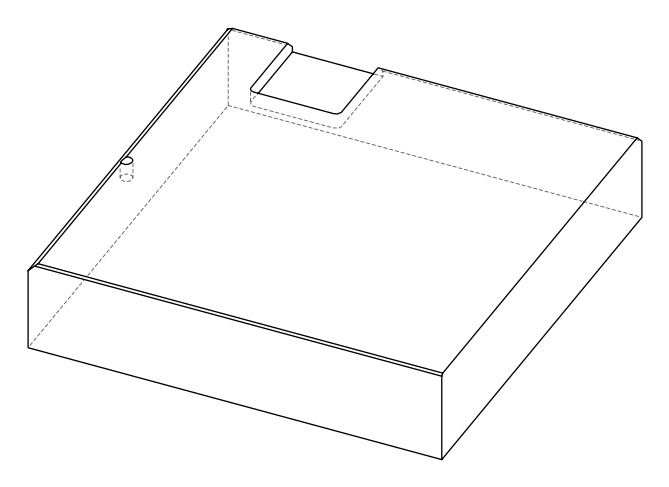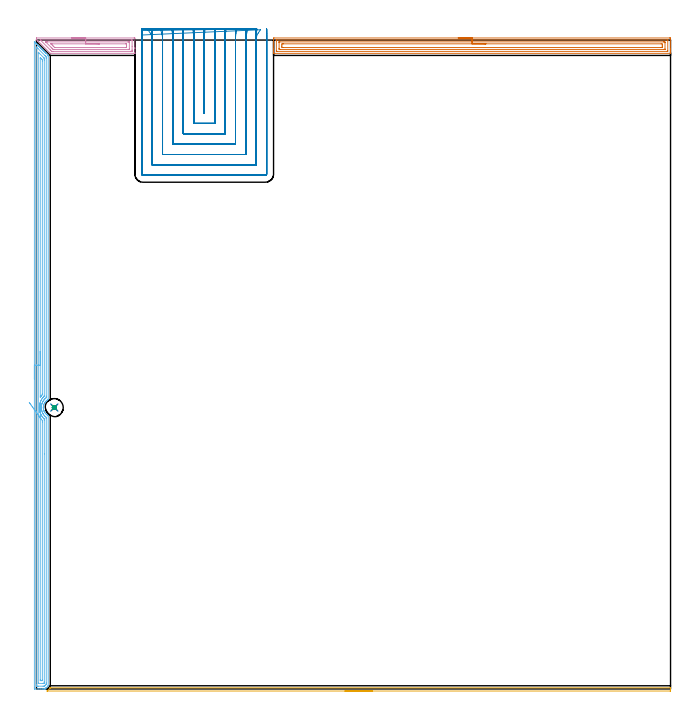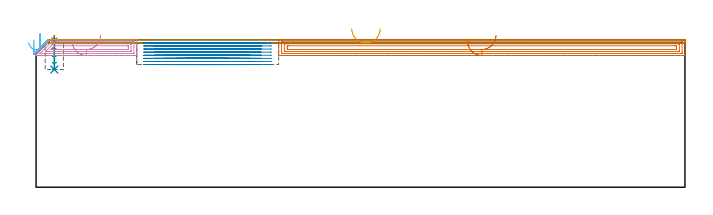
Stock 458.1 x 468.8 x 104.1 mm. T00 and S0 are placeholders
(PLAN: 8 operations, 4 tool changes, 64.1 min)
(1 SPOT_DRILL | STEP1POCKET | NXT0321_9005460120000 | 0.03 min | 3 mm3)
(2 DRILL_BLIND_HOLE_INTO_CENTER | STEP1POCKET | UGT0301_229 | 0.09 min | 2059 mm3)
(3 MILL_ROUGH_BLIND_HOLE_CONTOUR | STEP1POCKET | NXT0201_013 | Spiral | 0.28 min | 677 mm3)
(4 AREA_MILL | FG_CHAMFER_SURFACE | UGT0205_001 | 2.41 min | 4770 mm3)
(5 AREA_MILL_1 | FG_CHAMFER_SURFACE_1 | UGT0205_001 | 3.75 min | 1191 mm3)
(6 AREA_MILL_2 | FG_CHAMFER_SURFACE_2 | UGT0205_001 | 15.09 min | 23009 mm3)
(7 AREA_MILL_3 | FG_CHAMFER_SURFACE_3 | UGT0205_001 | 9.45 min | 18109 mm3)
(8 MILL_SLOT | SLOT_PARTIAL_RECTANGULAR | NXT0201_013 | Follow Part, ap 2.5, ae 75% | 32.95 min | 179061 mm3)
(TOOL NXT0321_9005460120000 | NC Spot Drill, 142deg, 12mm, Carbide, Uncoated | D12 PA142 FL30 Z2)
(TOOL UGT0301_229 | Twist Drill 11.9 mm | D11.9 PA118 FL100 Z2)
(TOOL NXT0201_013 | ENDMILL 10mm | D10 FL30 Z4)
(TOOL UGT0205_001 | Chamfer Mill 20 x 3 x 45 deg. | D20 FL50 Z2)
(OP 1 SPOT_DRILL)
G17 G21 G94 G90
T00 M6
G54
G17 G0 G90 X12.9 Y203.3 S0 M3
G43 Z114.1 H0
G94 G81 G98 Z103.545 F250. R107.1
G80
M5
M2
(OP 2 DRILL_BLIND_HOLE_INTO_CENTER)
G17 G21 G94 G90
T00 M6
G54
G17 G0 G90 X12.9 Y203.3 S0 M3
G43 Z114.1 H0
G94 G81 G98 Z83.1 F250. R106.1
G80
M5
M2
(OP 3 MILL_ROUGH_BLIND_HOLE_CONTOUR)
G17 G21 G94 G90
T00 M6
G54
G17 G0 G90 X12.9 Y203.3 S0 M3
G43 Z114.1 H0
Z102.3
G94 G3 X13.533 Y204.117 R0.654 F250.
X12.539 Y204.704 R0.817
X11.496 Y202.939 R1.45
X12.539 Y204.704 R-1.45
X12.017 Y203.822 R0.725
X12.9 Y203.3 R0.725
G0 Z97.5
G3 X13.533 Y204.117 R0.654
X12.539 Y204.704 R0.817
X11.496 Y202.939 R1.45
X12.539 Y204.704 R-1.45
X12.017 Y203.822 R0.725
X12.9 Y203.3 R0.725
G0 Z92.7
G3 X13.533 Y204.117 R0.654
X12.539 Y204.704 R0.817
X11.496 Y202.939 R1.45
X12.539 Y204.704 R-1.45
X12.017 Y203.822 R0.725
X12.9 Y203.3 R0.725
G0 Z87.9
G3 X13.533 Y204.117 R0.654
X12.539 Y204.704 R0.817
X11.496 Y202.939 R1.45
X12.539 Y204.704 R-1.45
X12.017 Y203.822 R0.725
X12.9 Y203.3 R0.725
G0 Z83.1
G3 X13.533 Y204.117 R0.654
X12.539 Y204.704 R0.817
X11.496 Y202.939 R1.45
X12.539 Y204.704 R-1.45
X12.017 Y203.822 R0.725
X12.9 Y203.3 R0.725
G0 Z114.1
M5
M2
(OP 4 AREA_MILL)
G17 G21 G94 G90
T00 M6
G54
G17 G0 G90 X25.55 Y470.3 S1061 M3
G43 Z114.1 H0
Z103.
G94 G1 X25.588 Z102.128 F250.
X25.702 Z101.263
X25.891 Z100.412
X26.153 Z99.58
X26.487 Z98.774
X26.89 Z98.
X27.358 Z97.264
X27.89 Z96.572
X28.479 Z95.929
X29.122 Z95.34
X29.814 Z94.808
X30.55 Z94.34
X31.324 Z93.937
X32.13 Z93.603
X32.962 Z93.341
X33.813 Z93.152
X34.678 Z93.038
X35.55 Z93.
X70.569
X70.833 Y470.297 Z93.002
X71.09 Y470.291 Z93.005
X71.1 Y470.028 Z93.269
Y463.409 Z99.885
Y462.691 Z100.607
Y462.514 Z100.783
Y459.449 Z103.85
X71.094 Y459.234 Z104.059
X71.09 Y459.203 Z104.089
X71.012 Y459.2 Z104.1
X10.243
X9.995 Y459.205 Z104.091
X9.369 Y459.831 Z103.469
X1.371 Y467.834 Z95.465
X1.325 Y467.88 Z95.417
X1.279 Y467.927 Z95.372
X1.076 Y468.13 Z95.169
X1.027 Y468.178 Z95.119
X0.979 Y468.227 Z95.072
X0.78 Y468.426 Z94.873
X0.729 Y468.476 Z94.821
X0.679 Y468.527 Z94.772
X0.484 Y468.722 Z94.577
X0.431 Y468.774 Z94.523
X0.177 Y469.03 Z94.27
X-0.001 Y469.226 Z94.072
X-0.044 Y469.288 Z94.009
X-0.038 Y469.432 Z93.866
X-0.024 Y469.669 Z93.63
X-0.009 Y469.918 Z93.381
X0.01 Y470.295 Z93.004
X0.021 Y470.3 Z93.
X35.55
Y468.886 Z94.414
X68.685 Y468.885 Z94.415
X68.795 Y468.883 Z94.417
X68.905 Y468.88 Z94.42
X69.09 Y468.87 Z94.43
X69.093 Y468.774 Z94.526
X69.098 Y468.468 Z94.832
X69.1 Y464.303 Z98.997
Y461.62 Z101.68
X69.099 Y461.313 Z101.987
X69.092 Y460.726 Z102.574
X69.09 Y460.65 Z102.65
X69.081 Y460.621 Z102.679
X69.015 Y460.618 Z102.682
X68.904 Y460.615 Z102.685
X68.795
X68.018 Y460.614 Z102.686
X12.017
X11.237 Y460.618 Z102.682
X11.13 Y460.621 Z102.679
X11.033 Y460.629 Z102.671
X10.933 Y460.726 Z102.574
X10.243 Y461.408 Z101.892
X10.031 Y461.62 Z101.68
X2.882 Y468.774 Z94.526
X2.795 Y468.865 Z94.435
X2.782 Y468.88 Z94.42
Y468.881 Z94.419
X2.793 Y468.883 Z94.417
X2.851 Y468.885 Z94.415
X2.925 Y468.886 Z94.414
X35.55
Y467.472 Z95.828
X66.133 Y467.471 Z95.829
X66.54 Y467.47 Z95.83
X67.02 Y467.466 Z95.834
X67.079 Y467.465 Z95.835
X67.092 Y467.227 Z96.073
X67.098 Y467.066 Z96.234
X67.099 Y466.986 Z96.314
X67.1 Y466.905 Z96.395
X67.099 Y462.353 Z100.947
X67.096 Y462.193 Z101.107
X67.091 Y462.086 Z101.214
X67.086 Y462.034 Z101.266
X67.079 Y462.033 Z101.267
X67.02 Y462.031 Z101.269
X66.615 Y462.029 Z101.271
X12.499
X12.258 Y462.031 Z101.269
X12.138 Y462.033 Z101.267
X12.082 Y462.035 Z101.265
X12.017 Y462.092 Z101.208
X11.588 Y462.514 Z100.786
X11.13 Y462.971 Z100.329
X10.692 Y463.409 Z99.891
X7.118 Y466.986 Z96.314
X6.694 Y467.415 Z95.885
X6.651 Y467.464 Z95.836
X6.694 Y467.465 Z95.835
X7.101 Y467.47 Z95.83
X7.581 Y467.471 Z95.829
X7.987 Y467.472 Z95.828
X35.55
Y466.057 Z97.243
X64.393
X64.797 Y466.055 Z97.245
X65. Y466.052 Z97.248
X65.09 Y466.049 Z97.251
X65.092 Y465.977 Z97.323
X65.099 Y465.345 Z97.955
X65.1 Y464.303 Z98.997
X65.095 Y463.56 Z99.74
X65.09 Y463.455 Z99.845
X64.998 Y463.45 Z99.85
X64.325 Y463.443 Z99.857
X13.758
X13.331 Y463.447 Z99.853
X13.123 Y463.45 Z99.85
X12.904 Y463.655 Z99.645
X12.249 Y464.303 Z98.997
X12.017 Y464.533 Z98.767
X11.13 Y465.421 Z97.879
X10.605 Y465.949 Z97.351
X10.552 Y466.005 Z97.295
X10.518 Y466.045 Z97.255
X10.516 Y466.051 Z97.249
X10.53 Y466.052 Z97.248
X10.729 Y466.055 Z97.245
X11.13 Y466.057 Z97.243
X11.164
X35.55
X36.422 Z97.281
X37.286 Z97.395
X38.138 Z97.583
X38.97 Z97.846
X39.776 Z98.18
X40.55 Z98.582
X41.286 Z99.051
X41.978 Z99.582
X42.621 Z100.172
X43.21 Z100.815
X43.741 Z101.507
X44.21 Z102.243
X44.613 Z103.016
X44.947 Z103.822
X45.209 Z104.654
X45.398 Z105.506
X45.512 Z106.371
X45.55 Z107.243
G0 Z114.1
M5
M2
(OP 5 AREA_MILL_1)
G17 G21 G94 G90
T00 M6
G54
G17 G0 G90 X242.9 Y-1.5 S1061 M3
G43 Z114.1 H0
Z111.8
G94 G1 X242.862 Z110.928 F250.
X242.748 Z110.063
X242.559 Z109.212
X242.297 Z108.38
X241.963 Z107.574
X241.56 Z106.8
X241.092 Z106.064
X240.56 Z105.372
X239.971 Z104.729
X239.328 Z104.139
X238.636 Z103.608
X237.9 Z103.14
X237.126 Z102.737
X236.32 Z102.403
X235.488 Z102.141
X234.636 Z101.952
X233.772 Z101.838
X232.9 Z101.8
X7.867 Y-1.499 Z101.799
X7.775
X7.725 Y-1.495 Z101.802
X7.717 Y-1.494 Z101.803
X7.747 Y-1.452 Z101.846
X9.831 Y0.632 Z103.931
X9.966 Y0.764 Z104.06
X10.005 Y0.796 Z104.089
X10.099 Y0.8 Z104.1
X457.933
X458.09 Y0.797 Z104.088
X458.097 Y0.697 Z103.989
X458.1 Y0.591 Z103.89
Y0.298 Z103.598
Y-0.35 Z102.944
Y-0.674 Z102.622
X458.097 Y-1.219 Z102.077
X458.096 Y-1.491 Z101.805
X458.074 Y-1.493 Z101.804
X457.933 Y-1.499 Z101.801
X457.789 Y-1.5 Z101.8
X232.9
X232.028 Z101.838
X231.164 Z101.952
X230.312 Z102.141
X229.48 Z102.403
X228.674 Z102.737
X227.9 Z103.14
X227.164 Z103.608
X226.472 Z104.14
X225.829 Z104.729
X225.24 Z105.372
X224.708 Z106.064
X224.24 Z106.8
X223.837 Z107.574
X223.503 Z108.38
X223.241 Z109.212
X223.052 Z110.063
X222.938 Z110.928
X222.9 Z111.8
G0 Z114.1
M5
M2
(OP 6 AREA_MILL_2)
G17 G21 G94 G90
T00 M6
G54
G17 G0 G90 X-1.5 Y223.85 S1061 M3
G43 Z114.1 H0
Z104.1
G94 G1 Y223.888 Z103.228 F250.
Y224.002 Z102.363
Y224.191 Z101.512
Y224.453 Z100.68
Y224.787 Z99.874
Y225.19 Z99.1
Y225.658 Z98.364
Y226.19 Z97.672
Y226.779 Z97.029
Y227.422 Z96.44
Y228.114 Z95.908
Y228.85 Z95.44
Y229.624 Z95.037
Y230.43 Z94.703
Y231.262 Z94.441
Y232.114 Z94.252
Y232.978 Z94.138
Y233.85 Z94.1
Y467.451
X-1.494 Y467.674 Z94.104
X-1.493 Y467.681 Z94.105
X-1.473 Y467.674 Z94.125
X-1.138 Y467.338 Z94.462
X-0.944 Y467.146 Z94.652
X-0.878 Y467.079 Z94.721
X-0.715 Y466.916 Z94.884
X-0.648 Y466.85 Z94.948
X-0.58 Y466.781 Z95.019
X-0.421 Y466.621 Z95.178
X-0.352 Y466.554 Z95.245
X-0.282 Y466.483 Z95.317
X-0.126 Y466.326 Z95.473
X-0.056 Y466.257 Z95.541
X0.016 Y466.185 Z95.615
X0.169 Y466.032 Z95.768
X0.241 Y465.961 Z95.837
X0.313 Y465.887 Z95.912
X0.464 Y465.737 Z96.063
X0.537 Y465.665 Z96.133
X0.611 Y465.589 Z96.21
X0.758 Y465.442 Z96.358
X0.833 Y465.368 Z96.43
X0.909 Y465.291 Z96.508
X1.053 Y465.147 Z96.652
X1.13 Y465.072 Z96.726
X1.207 Y464.993 Z96.806
X1.348 Y464.852 Z96.947
X1.426 Y464.776 Z97.022
X1.505 Y464.696 Z97.104
X1.643 Y464.558 Z97.242
X1.722 Y464.48 Z97.318
X1.803 Y464.398 Z97.402
X1.937 Y464.263 Z97.537
X2.019 Y464.183 Z97.615
X2.1 Y464.1 Z97.7
X2.232 Y463.968 Z97.831
X2.315 Y463.887 Z97.911
X2.398 Y463.802 Z97.998
X2.527 Y463.673 Z98.126
X2.611 Y463.591 Z98.207
X2.696 Y463.504 Z98.295
X2.822 Y463.379 Z98.421
X2.907 Y463.294 Z98.504
X2.994 Y463.206 Z98.593
X3.116 Y463.084 Z98.716
X3.204 Y462.998 Z98.8
X3.292 Y462.908 Z98.891
X3.411 Y462.789 Z99.011
X3.5 Y462.702 Z99.096
X3.59 Y462.611 Z99.189
X3.706 Y462.494 Z99.305
X3.796 Y462.406 Z99.392
X3.888 Y462.313 Z99.487
X4.001 Y462.2 Z99.6
X4.093 Y462.109 Z99.689
X4.185 Y462.015 Z99.785
X4.295 Y461.905 Z99.895
X4.389 Y461.813 Z99.985
X4.483 Y461.717 Z100.083
X4.59 Y461.61 Z100.19
X4.685 Y461.517 Z100.281
X4.781 Y461.419 Z100.381
X4.885 Y461.315 Z100.484
X4.981 Y461.22 Z100.578
X5.079 Y461.121 Z100.678
X5.18 Y461.021 Z100.779
X5.278 Y460.924 Z100.874
X5.377 Y460.823 Z100.976
X5.475 Y460.726 Z101.074
X5.574 Y460.628 Z101.17
X5.675 Y460.526 Z101.274
X5.769 Y460.431 Z101.369
X5.87 Y460.331 Z101.466
X5.973 Y460.228 Z101.572
X6.064 Y460.136 Z101.664
X6.167 Y460.035 Z101.763
X6.27 Y459.93 Z101.87
X6.359 Y459.841 Z101.958
X6.463 Y459.739 Z102.059
X6.568 Y459.632 Z102.168
X6.654 Y459.547 Z102.253
X6.759 Y459.443 Z102.355
X6.866 Y459.334 Z102.466
X6.948 Y459.252 Z102.548
X7.056 Y459.146 Z102.652
X7.944 Y458.257 Z103.541
X8.058 Y458.143 Z103.656
X8.389 Y457.812 Z103.987
X8.41 Y457.79 Z104.007
X8.507 Y457.687 Z104.092
X8.5 Y457.256 Z104.1
Y209.276
X8.497 Y209.069 Z104.089
X8.438 Y209.026 Z104.033
X8.102 Y208.84 Z103.702
X8.087 Y208.829 Z103.687
X7.944 Y208.733 Z103.54
X7.802 Y208.638 Z103.401
X7.651 Y208.537 Z103.25
X7.643 Y208.531 Z103.242
X7.5 Y208.419 Z103.095
X7.305 Y208.27 Z102.905
X7.284 Y208.254 Z102.883
X6.932 Y207.946 Z102.53
X6.769 Y207.783 Z102.365
X6.642 Y207.638 Z102.239
X6.456 Y207.426 Z102.054
X6.389 Y207.34 Z101.986
X6.162 Y207.053 Z101.762
X5.883 Y206.632 Z101.483
X5.625 Y206.149 Z101.221
X5.432 Y205.717 Z101.028
X5.267 Y205.267 Z100.866
X5.14 Y204.808 Z100.738
X5.096 Y204.606 Z100.695
X5.046 Y204.373 Z100.645
X5. Y204.087 Z100.6
X4.977 Y203.674 Z100.571
X4.966 Y203.48 Z100.556
X4.968 Y203.398 Z100.553
X4.967 Y203.349
X4.965 Y203.101 Z100.563
X4.964 Y203.055 Z100.564
Y203.033
X4.993 Y202.587 Z100.589
X4.995 Y202.574 Z100.59
X5.001 Y202.512 Z100.598
X5.068 Y202.127 Z100.665
X5.072 Y202.102 Z100.67
X5.088 Y202.029 Z100.686
X5.164 Y201.694 Z100.76
X5.298 Y201.244 Z100.895
X5.391 Y200.995 Z100.988
X5.465 Y200.8 Z101.06
X5.471 Y200.787 Z101.066
X5.574 Y200.564 Z101.174
X5.663 Y200.376 Z101.261
X5.885 Y199.96 Z101.482
X5.917 Y199.907 Z101.515
X6.239 Y199.453 Z101.837
X6.585 Y199.014 Z102.185
X6.767 Y198.819 Z102.367
X7.054 Y198.553 Z102.653
X7.155 Y198.459 Z102.755
X7.221 Y198.404 Z102.82
X7.373 Y198.276 Z102.972
X7.5 Y198.171 Z103.096
X7.559 Y198.121 Z103.157
X7.58 Y198.106 Z103.178
X7.651 Y198.056 Z103.25
X8.163 Y197.73 Z103.762
X8.288 Y197.659 Z103.886
X8.495 Y197.542 Z104.091
X8.5 Y197.213 Z104.1
Y2.409
X8.497 Y2.306 Z104.089
X8.393 Y2.193 Z103.993
X7.12 Y0.919 Z102.718
X7.056 Y0.854 Z102.652
X6.992 Y0.792 Z102.591
X6.822 Y0.621 Z102.421
X6.759 Y0.558 Z102.356
X6.698 Y0.497 Z102.297
X6.524 Y0.324 Z102.123
X6.463 Y0.262 Z102.06
X6.403 Y0.203 Z102.002
X6.222 Y0.026 Z101.821
X6.193 Y0.005 Z101.792
X6.167 Y0.004 Z101.766
X5.86 Y0. Z101.459
X5.084 Z100.683
X4.389 Z99.985
X3.153 Z98.75
X1.722 Z97.318
X-0.944 Y0.001 Z94.653
X-1.183 Y0.003 Z94.414
X-1.492 Y0.008 Z94.106
X-1.494 Y0.069 Z94.104
X-1.498 Y0.621 Z94.102
X-1.5 Y1.18 Z94.1
Y233.85
X-0.086 Z95.514
Y462.611
X-0.084 Y463.504 Z95.516
X-0.082 Y463.531 Z95.518
X-0.056 Y463.794 Z95.544
X0.242 Y463.504 Z95.842
X0.833 Y462.916 Z96.433
X1.14 Y462.611 Z96.74
X6.167 Y457.583 Z101.767
X6.499 Y457.249 Z102.099
X7.056 Y456.683 Z102.656
X7.083 Y456.355 Z102.683
X7.084 Y456.327 Z102.684
X7.086 Y455.462 Z102.686
Y211.51
X7.083 Y210.616 Z102.683
X7.082 Y210.59 Z102.682
X7.056 Y210.363 Z102.656
X6.704 Y210.076 Z102.304
X6.276 Y209.723 Z101.876
X6.218 Y209.671 Z101.818
X6.167 Y209.621 Z101.767
X5.782 Y209.216 Z101.382
X5.449 Y208.829 Z101.049
X5.373 Y208.734 Z100.973
X5.278 Y208.607 Z100.878
X5.002 Y208.213 Z100.602
X4.82 Y207.936 Z100.42
X4.666 Y207.657 Z100.266
X4.389 Y207.126 Z99.989
X4.362 Y207.069 Z99.962
X4.35 Y207.042 Z99.95
X4.202 Y206.688 Z99.802
X4.107 Y206.432 Z99.707
X4.005 Y206.149 Z99.605
X3.89 Y205.756 Z99.49
X3.763 Y205.255 Z99.363
X3.736 Y205.137 Z99.336
X3.717 Y205.037 Z99.317
X3.606 Y204.361 Z99.206
X3.598 Y204.263 Z99.198
X3.551 Y203.468 Z99.151
X3.549 Y203.418 Z99.149
X3.557 Y202.996 Z99.157
X3.574 Y202.574 Z99.174
X3.576 Y202.536 Z99.176
X3.58 Y202.494 Z99.18
X3.628 Y202.068 Z99.228
X3.695 Y201.681 Z99.295
X3.818 Y201.106 Z99.418
X3.853 Y200.964 Z99.453
X3.905 Y200.787 Z99.505
X4.1 Y200.184 Z99.7
X4.21 Y199.893 Z99.81
X4.389 Y199.489 Z99.989
X4.631 Y199. Z100.231
X4.715 Y198.842 Z100.315
X4.79 Y198.708 Z100.39
X4.976 Y198.41 Z100.576
X5.193 Y198.106 Z100.793
X5.278 Y197.994 Z100.878
X5.622 Y197.562 Z101.222
X5.936 Y197.213 Z101.536
X6.167 Y196.996 Z101.767
X6.519 Y196.678 Z102.119
X6.947 Y196.319 Z102.547
X7.056 Y196.23 Z102.656
X7.084 Y195.425 Z102.684
X7.085 Y195.396 Z102.685
Y4.196
Y4.167
X7.056 Y3.307 Z102.656
X7.054 Y3.304 Z102.654
X7.053 Y3.302 Z102.653
X6.163 Y2.413 Z101.763
X5.862 Y2.119 Z101.462
X5.777 Y2.039 Z101.377
X5.74 Y2.01 Z101.34
X5.68 Y2.004 Z101.28
X5.278 Y2.001 Z100.878
X4.795 Y2. Z100.395
X1.24 Z96.84
X0.833 Y2.001 Z96.433
X0.348 Y2.003 Z95.948
X-0.056 Y2.01 Z95.544
X-0.083 Y2.409 Z95.517
X-0.084 Y2.438 Z95.516
X-0.086 Y3.302 Z95.514
Y233.85
X1.328 Z96.928
X1.329 Y459.036 Z96.929
X1.33 Y459.431 Z96.93
X1.334 Y459.93 Z96.934
X1.335 Y459.949 Z96.935
X1.364 Y459.93 Z96.964
X1.722 Y459.577 Z97.322
X2.265 Y459.036 Z97.865
X4.945 Y456.355 Z100.545
X5.278 Y456.022 Z100.878
X5.556 Y455.74 Z101.156
X5.625 Y455.668 Z101.225
X5.657 Y455.632 Z101.257
X5.664 Y455.592 Z101.264
X5.667 Y455.462 Z101.267
X5.67 Y455.067 Z101.27
X5.671 Y454.568 Z101.271
Y454.172
Y212.008
Y211.759
X5.669 Y211.635 Z101.269
X5.665 Y211.574 Z101.265
X5.662 Y211.547 Z101.262
X5.628 Y211.51 Z101.228
X5.447 Y211.34 Z101.047
X5.278 Y211.175 Z100.878
X5.005 Y210.89 Z100.605
X4.758 Y210.616 Z100.358
X4.589 Y210.415 Z100.189
X4.389 Y210.164 Z99.989
X4.201 Y209.912 Z99.801
X4.067 Y209.723 Z99.667
X3.84 Y209.381 Z99.44
X3.706 Y209.169 Z99.306
X3.5 Y208.806 Z99.1
X3.213 Y208.224 Z98.813
X3.085 Y207.936 Z98.685
X2.944 Y207.601 Z98.544
X2.738 Y207.042 Z98.338
X2.706 Y206.947 Z98.306
X2.611 Y206.635 Z98.211
X2.51 Y206.25 Z98.11
X2.485 Y206.149 Z98.085
X2.345 Y205.522 Z97.945
X2.301 Y205.255 Z97.901
X2.22 Y204.755 Z97.82
X2.185 Y204.361 Z97.785
X2.161 Y203.921 Z97.761
X2.14 Y203.468 Z97.74
X2.142 Y203.046 Z97.742
X2.161 Y202.574 Z97.761
X2.196 Y202.098 Z97.796
X2.241 Y201.681 Z97.841
X2.353 Y201.047 Z97.953
X2.409 Y200.787 Z98.009
X2.611 Y199.962 Z98.211
X2.632 Y199.893 Z98.232
X2.642 Y199.862 Z98.242
X2.815 Y199.352 Z98.415
X2.944 Y199. Z98.544
X3.193 Y198.415 Z98.793
X3.344 Y198.106 Z98.944
X3.5 Y197.8 Z99.1
X3.707 Y197.422 Z99.307
X3.841 Y197.213 Z99.441
X4.062 Y196.886 Z99.662
X4.389 Y196.434 Z99.989
X4.478 Y196.319 Z100.078
X4.925 Y195.78 Z100.525
X5.271 Y195.425 Z100.871
X5.278 Y195.418 Z100.878
X5.393 Y195.309 Z100.993
X5.539 Y195.166 Z101.139
X5.664 Y195.037 Z101.264
X5.668 Y194.532 Z101.268
X5.671 Y194.137 Z101.271
Y169.786
Y5.089
X5.67 Y4.696 Z101.27
X5.666 Y4.445 Z101.266
X5.665 Y4.387 Z101.265
X5.627 Y4.338 Z101.227
X5.491 Y4.196 Z101.091
X5.381 Y4.092 Z100.981
X5.278 Y4.01 Z100.878
X4.583 Y4.001 Z100.183
X1.527 Z97.127
X1.398 Y4.003 Z96.998
X1.351 Y4.008 Z96.951
X1.334 Y4.012 Z96.934
X1.333 Y4.018 Z96.933
X1.33 Y4.064 Z96.93
X1.329 Y4.196 Z96.929
X1.328 Y233.85 Z96.928
X2.743 Z98.343
Y455.329
X2.744 Y455.462 Z98.344
X2.75 Y456.078 Z98.35
X3.388 Y455.462 Z98.988
X4.086 Y454.764 Z99.686
X4.184 Y454.664 Z99.784
X4.231 Y454.612 Z99.831
X4.25 Y454.588 Z99.85
X4.257 Y453.675 Z99.857
Y213.297
X4.255 Y212.917 Z99.855
X4.253 Y212.727 Z99.853
X4.25 Y212.635 Z99.85
X4.216 Y212.577 Z99.816
X4.068 Y212.404 Z99.668
X3.807 Y212.095 Z99.407
X3.5 Y211.728 Z99.1
X3.404 Y211.607 Z99.004
X3.33 Y211.51 Z98.93
X2.846 Y210.835 Z98.446
X2.749 Y210.715 Z98.349
X2.743 Y211.51 Z98.343
Y233.85
Y234.722 Z98.381
Y235.586 Z98.495
Y236.438 Z98.683
Y237.27 Z98.946
Y238.076 Z99.28
Y238.85 Z99.682
Y239.586 Z100.151
Y240.278 Z100.682
Y240.921 Z101.272
Y241.51 Z101.915
Y242.042 Z102.607
Y242.51 Z103.343
Y242.913 Z104.116
Y243.247 Z104.922
Y243.509 Z105.754
Y243.698 Z106.606
Y243.812 Z107.471
Y243.85 Z108.343
G0 X-5.232 Y207.013 Z101.946
G1 X-4.957 Y206.63 Z101.212
X-4.645 Y206.196 Z100.523
X-4.299 Y205.715 Z99.882
X-3.922 Y205.19 Z99.296
X-3.517 Y204.626 Z98.768
X-3.086 Y204.027 Z98.303
X-2.634 Y203.397 Z97.904
X-2.162 Y202.741 Z97.574
X-1.676 Y202.065 Z97.315
X-1.178 Y201.373 Z97.13
X-0.673 Y200.67 Z97.021
X-0.165 Y199.962 Z96.987
X0.344 Y199.254 Z97.029
X0.848 Y198.552 Z97.147
X1.345 Y197.861 Z97.339
X1.83 Y197.187 Z97.606
X2.299 Y196.534 Z97.943
X2.75 Y195.907 Z98.35
X3.096 Y195.425 Z98.696
X3.5 Y194.879 Z99.1
X3.78 Y194.532 Z99.38
X4.25 Y193.956 Z99.85
X4.255 Y193.773 Z99.855
X4.256 Y193.638 Z99.856
X4.257 Y192.877 Z99.857
Y6.877
X4.253 Y6.12 Z99.853
X4.25 Y6.016 Z99.85
X4.154 Y6.01 Z99.754
X3.936 Y6.004 Z99.536
X3.5 Y6. Z99.1
X3.483 Z99.083
X3.058 Y6.003 Z98.658
X2.846 Y6.008 Z98.446
X2.75 Y6.013 Z98.35
X2.748 Y6.085 Z98.348
X2.743 Y6.744 Z98.343
Y195.293
X2.744 Y195.425 Z98.344
X2.75 Y195.907 Z98.35
X2.76 Y196.778 Z98.398
X2.77 Y197.641 Z98.522
X2.78 Y198.491 Z98.721
X2.789 Y199.32 Z98.993
X2.799 Y200.121 Z99.336
X2.808 Y200.891 Z99.748
X2.816 Y201.621 Z100.225
X2.824 Y202.307 Z100.764
X2.832 Y202.943 Z101.361
X2.839 Y203.525 Z102.011
X2.845 Y204.047 Z102.709
X2.85 Y204.508 Z103.45
X2.855 Y204.901 Z104.229
X2.858 Y205.226 Z105.039
X2.861 Y205.478 Z105.874
X2.863 Y205.657 Z106.728
X2.865 Y205.761 Z107.594
Y205.789 Z108.466
G0 Z114.1
M5
M2
(OP 7 AREA_MILL_3)
G17 G21 G94 G90
T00 M6
G54
G17 G0 G90 X304.7 Y470.3 S1061 M3
G43 Z114.1 H0
Z103.
G94 G1 X304.738 Z102.128 F250.
X304.852 Z101.263
X305.041 Z100.412
X305.303 Z99.58
X305.637 Z98.774
X306.04 Z98.
X306.508 Z97.264
X307.04 Z96.572
X307.629 Z95.929
X308.272 Z95.34
X308.964 Z94.808
X309.7 Z94.34
X310.474 Z93.937
X311.28 Z93.603
X312.112 Z93.341
X312.964 Z93.152
X313.828 Z93.038
X314.7 Z93.
X457.494
X457.76 Y470.297 Z93.002
X458.09 Y470.292 Z93.006
X458.1 Y469.956 Z93.341
Y462.514 Z100.78
Y461.939 Z101.358
Y461.62 Z101.676
Y461.045 Z102.251
Y460.726 Z102.57
Y460.087 Z103.212
Y459.651 Z103.648
X458.099 Y459.265 Z104.026
X458.097 Y459.243 Z104.048
X458.09 Y459.203 Z104.088
X457.941 Y459.2 Z104.1
X171.459
X171.31 Y459.202 Z104.088
X171.306 Y459.263 Z104.029
X171.3 Y459.651 Z103.648
Y460.087 Z103.213
Y460.726 Z102.57
Y461.939 Z101.358
Y462.514 Z100.78
Y469.669 Z93.629
X171.302 Y469.958 Z93.339
X171.31 Y470.292 Z93.006
X171.643 Y470.299 Z92.999
X314.7 Y470.3 Z93.
Y468.886 Z94.414
X455.709
X455.821 Y468.885 Z94.415
X456.042 Y468.88 Z94.42
X456.091 Y468.877 Z94.423
X456.094 Y468.864 Z94.436
X456.098 Y468.83 Z94.47
X456.099 Y468.774 Z94.526
X456.1 Y468.383 Z94.917
X456.099 Y461.229 Z102.071
X456.093 Y460.726 Z102.574
X456.09 Y460.634 Z102.666
X455.931 Y460.621 Z102.679
X455.819 Y460.616 Z102.684
X455.709 Y460.615 Z102.685
X173.691 Y460.614 Z102.686
X173.579 Y460.615 Z102.685
X173.358 Y460.62 Z102.68
X173.309 Y460.623 Z102.677
X173.306 Y460.636 Z102.664
X173.302 Y460.67 Z102.63
X173.301 Y460.726 Z102.574
X173.3 Y461.117 Z102.183
X173.301 Y468.271 Z95.029
X173.307 Y468.774 Z94.526
X173.31 Y468.866 Z94.434
X173.469 Y468.879 Z94.421
X173.581 Y468.884 Z94.416
X173.691 Y468.885 Z94.415
X314.7 Y468.886 Z94.414
Y467.472 Z95.828
X453.032 Y467.471 Z95.829
X453.441
X453.924 Y467.467 Z95.833
X454.076 Y467.465 Z95.835
X454.091 Y467.161 Z96.139
X454.097 Y466.986 Z96.314
X454.1 Y466.81 Z96.49
Y462.339 Z100.961
X454.096 Y462.163 Z101.137
X454.09 Y462.047 Z101.253
X454.083 Y462.034 Z101.266
X454.075 Y462.032 Z101.268
X454.046 Y462.03 Z101.27
X453.924 Y462.029 Z101.271
X453.517 Y462.028 Z101.272
X176.368 Y462.029 Z101.271
X175.959
X175.475 Y462.033 Z101.267
X175.324 Y462.035 Z101.265
X175.309 Y462.339 Z100.961
X175.303 Y462.514 Z100.786
X175.3 Y462.69 Z100.61
Y467.161 Z96.139
X175.304 Y467.337 Z95.963
X175.31 Y467.453 Z95.847
X175.316 Y467.466 Z95.834
X175.325 Y467.468 Z95.832
X175.354 Y467.47 Z95.83
X175.475 Y467.471 Z95.829
X175.883 Y467.472 Z95.828
X314.7
Y466.057 Z97.243
X451.281
X452.09 Y466.045 Z97.255
X452.1 Y465.237 Z98.063
Y464.303 Z98.997
X452.093 Y463.455 Z99.845
X451.247 Y463.443 Z99.857
X451.213
X178.119
X177.31 Y463.455 Z99.845
X177.3 Y464.263 Z99.037
Y465.197 Z98.103
X177.307 Y466.045 Z97.255
X178.153 Y466.057 Z97.243
X178.187
X314.7
X315.572 Z97.281
X316.436 Z97.395
X317.288 Z97.583
X318.12 Z97.846
X318.926 Z98.18
X319.7 Z98.582
X320.436 Z99.051
X321.128 Z99.582
X321.771 Z100.172
X322.36 Z100.815
X322.892 Z101.507
X323.36 Z102.243
X323.763 Z103.016
X324.097 Z103.822
X324.359 Z104.654
X324.548 Z105.506
X324.662 Z106.371
X324.7 Z107.243
G0 Z114.1
M5
M2
(OP 8 MILL_SLOT)
G17 G21 G94 G90
T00 M6
G54
G17 G0 G90 X120.605 Y476.786 S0 M3
G43 Z114.1 H0
Z101.949
G94 G1 X120.893 Y473.8 F250.
G2 X121.1 Y469.484 R45. F500.
G1 Y416.1
X121.3
Y469.487
G2 X121.507 Y473.8 R45.
G1 X121.795 Y476.786 F250.
X113.006 Y476.78
X113.351 Y473.8
G2 X113.6 Y469.484 R37.5 F500.
G1 Y408.6
X128.8
Y469.487
G2 X129.049 Y473.8 R37.5
G1 X129.394 Y476.78 F250.
X105.356 Y476.769
X105.788 Y473.8
G2 X106.1 Y469.484 R30. F500.
G1 Y401.1
X136.3
Y469.487
G2 X136.612 Y473.8 R30.
G1 X137.043 Y476.769 F250.
X97.607 Y476.744
X98.182 Y473.8
G2 X98.6 Y469.484 R22.5 F500.
G1 Y393.6
X143.8
Y469.487
G2 X144.217 Y473.8 R22.5
G1 X144.792 Y476.744 F250.
X89.602 Y476.673
X90.466 Y473.8
G2 X91.1 Y469.484 R15. F500.
G1 Y386.1
X151.3
Y469.487
G2 X151.933 Y473.8 R15.
G1 X152.796 Y476.673 F250.
X80.507 Y476.254
X82.234 Y473.8
G2 X83.6 Y469.484 R7.5 F500.
G1 Y378.6
X158.8
Y469.487
G2 X160.164 Y473.8 R7.5
G1 X161.889 Y476.254 F250.
X76.534 Y472.453 F500.
X76.1 Y469.484 F250.
Y371.9 F500.
G3 X76.9 Y371.1 R0.8
G1 X165.5
G3 X166.3 Y371.9 R0.8
G1 Y469.487
Y472.487 F250.
G0 Z114.1
X121.012 Y476.799
Z99.756
G1 X121.086 Y473.8
G2 X121.1 Y472.686 R45. F500.
G1 Y416.1
X121.3
Y472.69
G2 X121.314 Y473.8 R45.
G1 X121.388 Y476.799 F250.
X113.494
X113.583 Y473.8
G2 X113.6 Y472.686 R37.5 F500.
G1 Y408.6
X128.8
Y472.69
G2 X128.816 Y473.8 R37.5
G1 X128.905 Y476.799 F250.
X105.968 Y476.798
X106.079 Y473.8
G2 X106.1 Y472.686 R30. F500.
G1 Y401.1
X136.3
Y472.69
G2 X136.321 Y473.8 R30.
G1 X136.432 Y476.798 F250.
X98.424 Y476.796
X98.572 Y473.8
G2 X98.6 Y472.686 R22.5 F500.
G1 Y393.6
X143.8
Y472.69
G2 X143.827 Y473.8 R22.5
G1 X143.975 Y476.796 F250.
X90.836 Y476.792
X91.059 Y473.8
G2 X91.1 Y472.686 R15. F500.
G1 Y386.1
X151.3
Y472.69
G2 X151.341 Y473.8 R15.
G1 X151.563 Y476.792 F250.
X83.071 Y476.767
X83.517 Y473.8
G2 X83.6 Y472.686 R7.5 F500.
G1 Y378.6
X158.8
Y472.69
G2 X158.883 Y473.8 R7.5
G1 X159.327 Y476.767 F250.
X76.1 Y475.686
Y472.686
Y371.9 F500.
G3 X76.9 Y371.1 R0.8
G1 X165.5
G3 X166.3 Y371.9 R0.8
G1 Y472.69
Y475.69 F250.
G0 X121.095 Y476.8 Z97.563
G1 X121.1 Y473.8
Y473.72 F500.
Y416.1
X121.3
Y473.714
Y473.8
X121.306 Y476.8 F250.
X113.594
X113.6 Y473.8
Y473.72 F500.
Y408.6
X128.8
Y473.714
Y473.8
X128.807 Y476.8 F250.
X106.092
X106.1 Y473.8
Y473.72 F500.
Y401.1
X136.3
Y473.714
Y473.8
X136.309 Y476.8 F250.
X98.589
X98.6 Y473.8
Y473.72 F500.
Y393.6
X143.8
Y473.714
Y473.8
X143.812 Y476.8 F250.
X91.084
X91.1 Y473.8
Y473.72 F500.
Y386.1
X151.3
Y473.714
Y473.8
X151.317 Y476.8 F250.
X83.568
X83.6 Y473.8
Y473.72 F500.
Y378.6
X158.8
Y473.714
Y473.8
X158.835 Y476.8 F250.
X76.1 Y476.72
Y473.72
Y371.9 F500.
G3 X76.9 Y371.1 R0.8
G1 X165.5
G3 X166.3 Y371.9 R0.8
G1 Y473.714
Y476.714 F250.
G0 X121.1 Y476.8 Z95.371
G1 Y473.8
Y416.1 F500.
X121.3
Y473.8
Y476.8 F250.
X113.6
Y473.8
Y408.6 F500.
X128.8
Y473.8
Y476.8 F250.
X106.1
Y473.8
Y401.1 F500.
X136.3
Y473.8
Y476.8 F250.
X98.6
Y473.8
Y393.6 F500.
X143.8
Y473.8
Y476.8 F250.
X91.1
Y473.8
Y386.1 F500.
X151.3
Y473.8
Y476.8 F250.
X83.6
Y473.8
Y378.6 F500.
X158.8
Y473.8
Y476.8 F250.
X76.1
Y473.8
Y371.9 F500.
G3 X76.9 Y371.1 R0.8
G1 X165.5
G3 X166.3 Y371.9 R0.8
G1 Y473.8
Y476.8 F250.
G0 X121.1 Z93.178
G1 Y473.8
Y416.1 F500.
X121.3
Y473.8
Y476.8 F250.
X113.6
Y473.8
Y408.6 F500.
X128.8
Y473.8
Y476.8 F250.
X106.1
Y473.8
Y401.1 F500.
X136.3
Y473.8
Y476.8 F250.
X98.6
Y473.8
Y393.6 F500.
X143.8
Y473.8
Y476.8 F250.
X91.1
Y473.8
Y386.1 F500.
X151.3
Y473.8
Y476.8 F250.
X83.6
Y473.8
Y378.6 F500.
X158.8
Y473.8
Y476.8 F250.
X76.1
Y473.8
Y371.9 F500.
G3 X76.9 Y371.1 R0.8
G1 X165.5
G3 X166.3 Y371.9 R0.8
G1 Y473.8
Y476.8 F250.
G0 X121.1 Z90.985
G1 Y473.8
Y416.1 F500.
X121.3
Y473.8
Y476.8 F250.
X113.6
Y473.8
Y408.6 F500.
X128.8
Y473.8
Y476.8 F250.
X106.1
Y473.8
Y401.1 F500.
X136.3
Y473.8
Y476.8 F250.
X98.6
Y473.8
Y393.6 F500.
X143.8
Y473.8
Y476.8 F250.
X91.1
Y473.8
Y386.1 F500.
X151.3
Y473.8
Y476.8 F250.
X83.6
Y473.8
Y378.6 F500.
X158.8
Y473.8
Y476.8 F250.
X76.1
Y473.8
Y371.9 F500.
G3 X76.9 Y371.1 R0.8
G1 X165.5
G3 X166.3 Y371.9 R0.8
G1 Y473.8
Y476.8 F250.
G0 X121.1 Z88.793
G1 Y473.8
Y416.1 F500.
X121.3
Y473.8
Y476.8 F250.
X113.6
Y473.8
Y408.6 F500.
X128.8
Y473.8
Y476.8 F250.
X106.1
Y473.8
Y401.1 F500.
X136.3
Y473.8
Y476.8 F250.
X98.6
Y473.8
Y393.6 F500.
X143.8
Y473.8
Y476.8 F250.
X91.1
Y473.8
Y386.1 F500.
X151.3
Y473.8
Y476.8 F250.
X83.6
Y473.8
Y378.6 F500.
X158.8
Y473.8
Y476.8 F250.
X76.1
Y473.8
Y371.9 F500.
G3 X76.9 Y371.1 R0.8
G1 X165.5
G3 X166.3 Y371.9 R0.8
G1 Y473.8
Y476.8 F250.
G0 X121.1 Z86.6
G1 Y473.8
Y416.1 F500.
X121.3
Y473.8
Y476.8 F250.
X113.6
Y473.8
Y408.6 F500.
X128.8
Y473.8
Y476.8 F250.
X106.1
Y473.8
Y401.1 F500.
X136.3
Y473.8
Y476.8 F250.
X98.6
Y473.8
Y393.6 F500.
X143.8
Y473.8
Y476.8 F250.
X91.1
Y473.8
Y386.1 F500.
X151.3
Y473.8
Y476.8 F250.
X83.6
Y473.8
Y378.6 F500.
X158.8
Y473.8
Y476.8 F250.
X76.1
Y473.8
Y371.9 F500.
G3 X76.9 Y371.1 R0.8
G1 X165.5
G3 X166.3 Y371.9 R0.8
G1 Y473.8
Y476.8 F250.
G0 Z114.1
M5
M2
